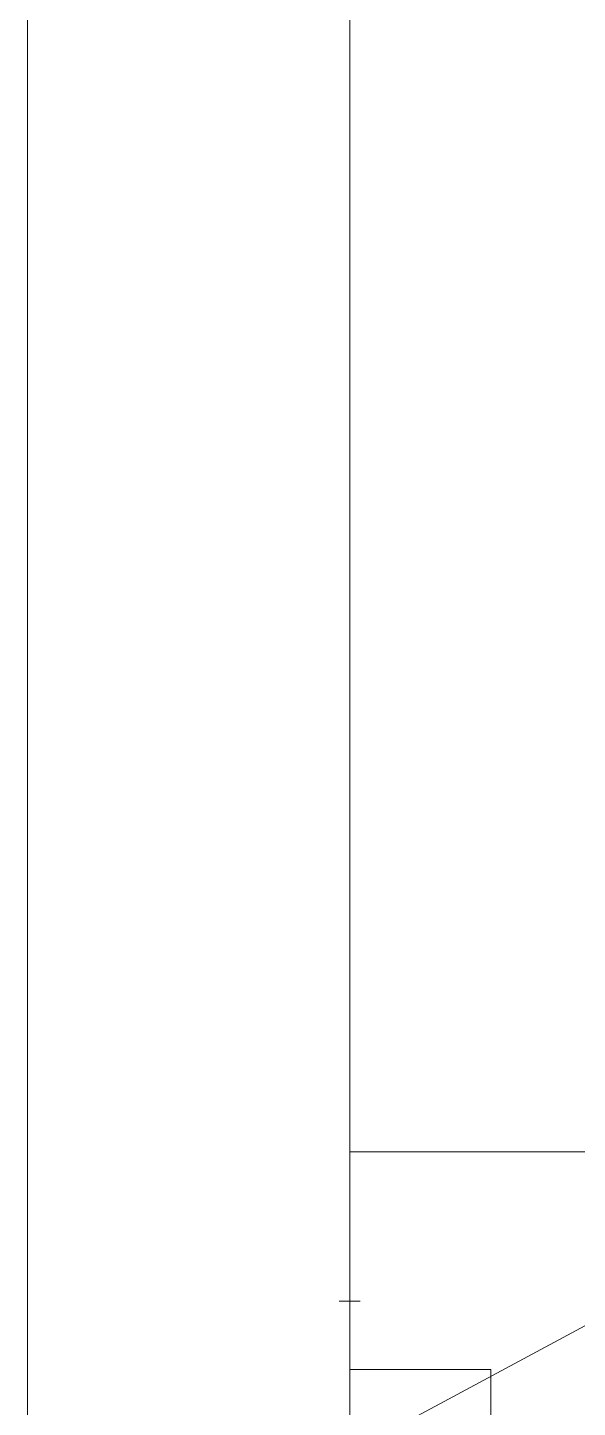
# Model space of a CAD drawing. Header units: millimetres. Extents: x -6949 to 83354, y -55091 to 16861.
# Drawn here: x 14772 to 15551, y 8061 to 10021 of the extents above; entities that cross this region are included whole.
import ezdxf

# ---------------------------------------------------------------- set-up
doc = ezdxf.new("R2010")
doc.units = ezdxf.units.MM
doc.layers.add('A-DETL', color=7, linetype='Continuous', lineweight=18, true_color=0x00a600)
doc.layers.add('S-COLS', color=7, linetype='Continuous', lineweight=18)
doc.layers.add('S-FSTN', color=7, linetype='Continuous', lineweight=18)

msp = doc.modelspace()

# ---------------------------------------------------------------- linework, layer by layer
at = {"layer": 'A-DETL'}
msp.add_line((15000, 7875), (18750, 9890), dxfattribs=at)
at = {"layer": 'S-COLS'}
for p, q in [((14771.5, 12000), (14771.5, 20)), ((15228.5, 20), (15228.5, 12000))]:
    msp.add_line(p, q, dxfattribs=at)
at = {"layer": 'S-FSTN'}
for p, q in [((15703.5, 8424.2), (15228.5, 8424.2)), ((15228.5, 8424.2), (15228.5, 8006)), ((15243.5, 8212.1), (15213.5, 8212.1)), ((15228.5, 8227.1), (15228.5, 8197.1)), ((15428.5, 8115), (15228.5, 8115)), ((15228.5, 8115), (15228.5, 7635)), ((15428.5, 7635), (15428.5, 8115))]:
    msp.add_line(p, q, dxfattribs=at)

doc.saveas('drawing.dxf')
